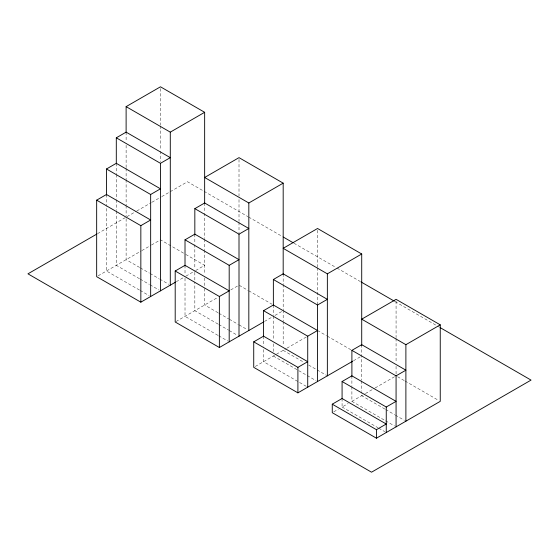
<?xml version="1.0" encoding="UTF-8"?>
<svg xmlns="http://www.w3.org/2000/svg" width="559" height="559" viewBox="0 0 559 559"><rect width="100%" height="100%" fill="white"/><g stroke="black" fill="none" stroke-linecap="round" stroke-linejoin="round"><path stroke-width="0.42" stroke-dasharray="2.79 2.1" d="M97.504 233.676L126.229 217.088M126.991 216.654L136.061 211.414M136.815 210.981L151.182 202.686M151.936 202.253L161.006 197.013M161.768 196.579L187.468 181.738L203.329 190.892M98.174 275.797L141.057 251.04M141.804 250.607L150.762 245.436M151.51 245.003L160.475 239.825L183.687 253.227M176.267 281.722L185.232 276.544M185.972 276.111L194.937 270.94M195.685 270.507L204.65 265.329L184.435 253.66M175.952 321.572L218.094 297.241M230.79 289.911L239.007 285.167L247.993 290.359M264.512 321.453L271.974 317.142M274.965 315.416L281.687 311.538M255.239 366.473L286.166 348.62M286.914 348.187L306.339 336.979M353.498 360.758L360.22 356.873M333.772 411.815L338.307 409.202M342.08 398.518L342.08 407.022L348.124 403.535M351.897 386.653L351.897 401.355L364.699 393.962M365.446 393.529L374.411 388.358M375.159 387.925L396.072 375.851M204.084 191.325L247.882 216.612M248.636 217.046L282.616 236.667M293.943 243.207L336.232 267.621M336.986 268.054L360.394 281.575M395.129 301.629L436.663 325.604M437.417 326.044L439.681 327.35M248.741 290.785L271.953 304.187M317.54 330.509L326.526 335.693M327.274 336.127L351.234 349.962M397.568 376.717L404.311 380.602M405.058 381.035L438.752 400.489M139.596 267.447L126.117 259.662L126.117 216.864M140.344 267.88L149.323 273.065M150.078 273.498L159.056 278.682M159.811 279.116L168.79 284.307M218.129 312.788L204.65 305.004L204.65 287.536M218.876 313.222L228.61 318.84M229.358 319.273L238.344 324.458M239.091 324.891L247.323 329.642M283.182 350.346L304.145 362.449M308.638 365.041L326.61 375.417M384.927 409.083L361.715 395.688L361.715 392.208M385.675 409.516L394.661 414.708M395.409 415.141L404.395 420.326M139.512 278.731L116.3 265.329L116.3 211.176M140.26 279.165L149.246 284.349M149.994 284.783L158.98 289.974M218.045 324.073L194.832 310.671L194.832 281.897M218.793 324.506L228.526 330.124M229.274 330.558L237.512 335.309M273.365 356.013L316.045 380.651M351.897 401.355L384.844 420.375M385.591 420.808L394.577 425.993M139.429 290.023L106.483 271.003L106.483 205.607M140.176 290.449L149.162 295.641M217.961 335.358L185.015 316.338L185.015 278.082M218.709 335.791L227.695 340.983M306.227 386.318L263.548 361.68L263.548 349.578M342.08 407.022L378.017 427.768M378.771 428.201L384.76 431.66M396.072 301.077L396.072 337.594M396.072 338.461L396.072 362.805M396.072 366.285L396.072 374.111M361.715 344.679L361.715 380.127M361.715 380.903L361.715 391.363M351.897 375.851L351.897 386.052M317.54 230.238L317.54 266.86M317.54 267.726L317.54 304.348M283.182 273.833L283.182 284.077M283.182 284.468L283.182 309.798M283.182 310.238L283.182 320.782M283.182 321.572L283.182 346M273.365 305.004L273.365 315.381M273.365 316.017L273.365 340.452M273.365 343.841L273.365 351.688M263.548 336.176L263.548 346.119M239.007 159.392L239.007 196.076M239.007 199.57L239.007 221.406M239.007 222.279L239.007 232.761M204.65 202.987L204.65 212.581M204.65 213.168L204.65 238.623M204.65 239.245L204.65 249.684M204.65 250.076L204.65 274.49M204.65 277.928L204.65 286.697M194.832 234.158L194.832 243.724M194.832 244.59L194.832 268.935M194.832 272.31L194.832 281.114M185.015 265.329L185.015 274.839M160.475 88.539L160.475 125.055M160.475 125.929L160.475 150.273M160.475 151.14L160.475 161.579M126.117 132.141L126.117 141.748M126.117 145.242L126.117 167.952M126.117 168.371L126.117 179.306M126.117 179.677L126.117 204.887M126.117 205.509L126.117 216.193M116.3 163.312L116.3 173.618M116.3 174.492L116.3 199.067M116.3 199.822L116.3 210.401M106.483 194.49L106.483 204.922"/><path stroke-width="0.84" d="M126.117 132.721L126.117 106.636L160.475 86.799L204.65 112.303L204.65 203.602M116.3 137.807L126.117 132.141L170.292 157.645L160.475 163.312L116.3 137.807L116.3 163.137M106.483 168.986L116.3 163.312L160.475 188.816L150.657 194.483L106.483 168.986L106.483 195.14M126.117 106.636L170.292 132.141L204.65 112.303M96.665 200.157L106.483 194.49L150.657 219.987L140.84 225.661L96.665 200.157L96.665 276.67L140.84 302.174L175.519 282.148M96.749 234.116L27.95 273.833L371.532 472.201L531.05 380.099L440.436 327.784M194.832 208.654L204.65 202.987L248.825 228.491L239.007 234.158L194.832 208.654L194.832 234.815M185.015 239.825L194.832 234.158L239.007 259.662L229.19 265.329L185.015 239.825L185.015 265.909M283.182 183.149L239.007 157.645L204.65 177.482L248.825 202.987L283.182 183.149L283.182 274.483M175.198 270.996L185.015 265.329L229.19 290.834L219.373 296.501L175.198 270.996L175.198 322.005L219.373 347.509L263.764 321.886M273.365 279.5L283.182 273.833L327.357 299.338L317.54 305.004L273.365 279.5L273.365 305.584M263.548 310.671L273.365 305.004L317.54 330.509L307.723 336.176L263.548 310.671L263.548 336.609M361.715 253.996L317.54 228.491L283.182 248.329L327.357 273.833L361.715 253.996L361.715 345.553M253.73 341.842L263.548 336.176L307.723 361.68L297.905 367.347L253.73 341.842L253.73 367.347L297.905 392.851L352.75 361.191M351.897 350.346L361.715 344.679L405.89 370.184L396.072 375.851L351.897 350.346L351.897 376.284M342.08 381.517L351.897 375.851L396.072 401.355L386.255 407.022L342.08 381.517L342.08 398.518L386.255 424.022L376.438 429.689L332.263 404.185L332.263 412.689L376.438 438.193L440.247 401.355L440.247 324.842L396.072 299.338L361.715 319.175L405.89 344.679L440.247 324.842M332.263 404.185L342.08 398.518M283.371 237.107L293.189 242.774M361.149 282.009L394.374 301.189M405.89 344.679L405.89 421.193M396.072 375.851L396.072 426.859M386.255 407.022L386.255 432.526M376.438 429.689L376.438 438.193M327.357 273.833L327.357 375.851M317.54 305.004L317.54 381.517M307.723 336.176L307.723 387.184M297.905 367.347L297.905 392.851M248.825 202.987L248.825 330.509M239.007 234.158L239.007 336.176M229.19 265.329L229.19 341.842M219.373 296.501L219.373 347.509M170.292 132.141L170.292 285.167M160.475 163.312L160.475 290.834M150.657 194.483L150.657 296.501M140.84 225.661L140.84 302.174"/></g></svg>
